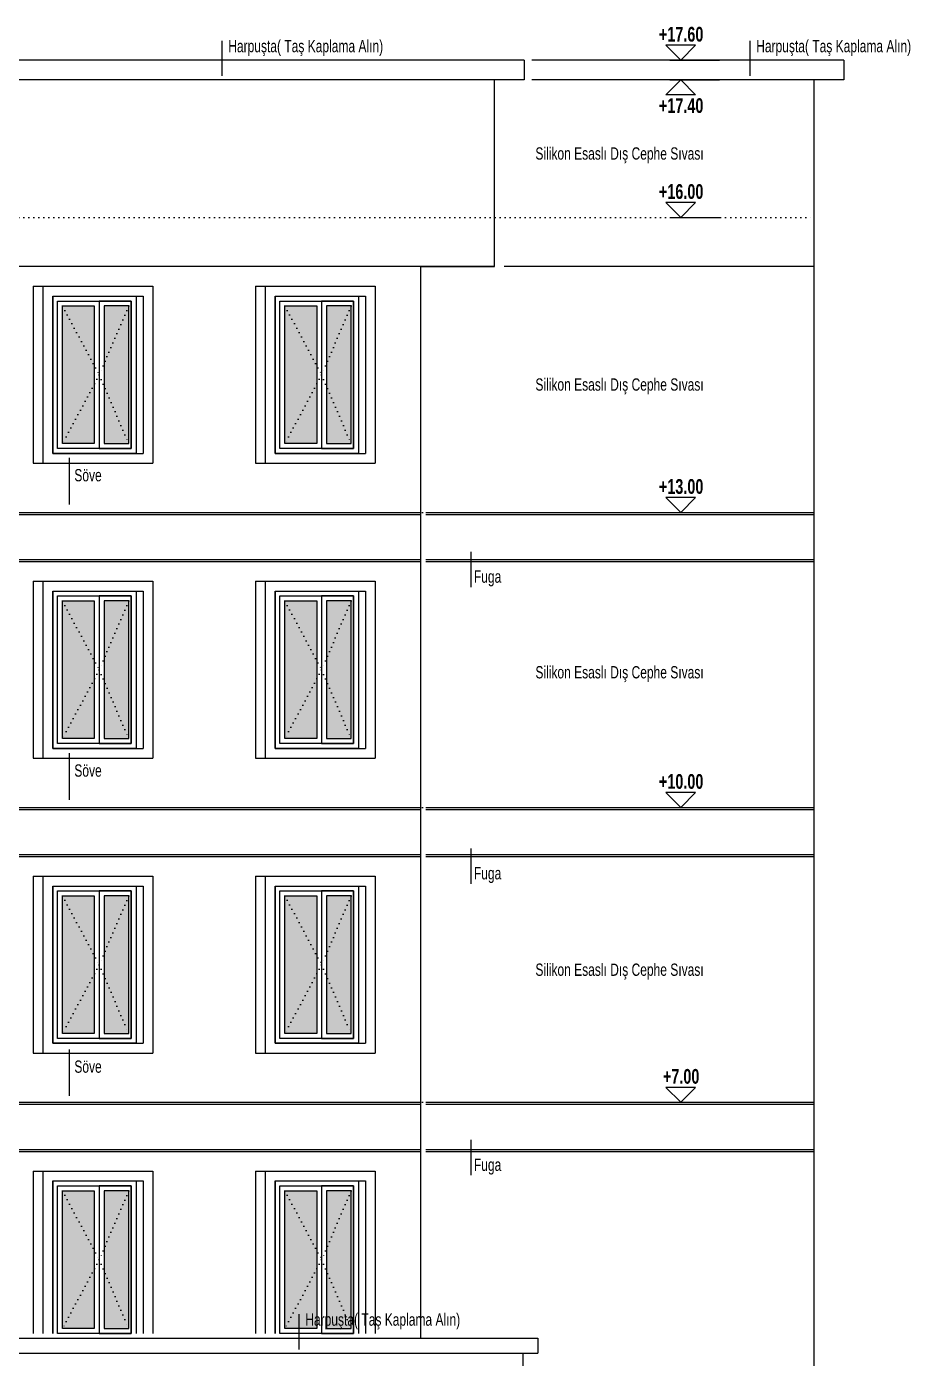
# Model space of a CAD drawing. Extents: x 460786 to 545292, y 30998 to 41694.
# Drawn here: x 527392 to 528291, y 38968 to 40322 of the extents above; entities that cross this region are included whole.
import ezdxf
from ezdxf.enums import TextEntityAlignment as Align

# ---------------------------------------------------------------- set-up
doc = ezdxf.new("R2010")
doc.units = 0
doc.header["$LTSCALE"] = 50
doc.header["$MEASUREMENT"] = 0
doc.linetypes.add('DASHED', pattern=[0.1, 0, -0.1])
doc.layers.get('0').update_dxf_attribs({"linetype": 'CONTINUOUS'})
for name, color, linetype in [('A-Cam', 160, 'CONTINUOUS'), ('A-Dash', 9, 'DASHED'), ('A-Gör 2', 40, 'CONTINUOUS'), ('A-Gör 3', 25, 'CONTINUOUS'), ('A-Kot', 3, 'CONTINUOUS'), ('A-Solid', 254, 'CONTINUOUS'), ('A-Yazı 1', 200, 'CONTINUOUS'), ('A-Yazı 2', 205, 'CONTINUOUS')]:
    doc.layers.add(name, color=color, linetype=linetype)
doc.styles.add('blkan', font='arial.ttf', dxfattribs={"width": 0.9, "height": 12.5})
doc.styles.add('YAZI', font='arialbd.ttf', dxfattribs={"width": 0.9, "height": 150})

# ---------------------------------------------------------------- blocks, each defined once
blk = doc.blocks.new('kot-k')
for p, q in [((-12.6, 12.6), (12.6, 12.6)), ((0, 0), (-12.6, 12.6)), ((0, 0), (12.6, 12.6)), ((9.4, 0), (-32.7, 0))]:
    blk.add_line(p, q)
at = {"style": 'YAZI', "width": 0.7}
blk.add_attdef('KOT', text='', height=12.5, dxfattribs=at).set_placement((0, 22), align=Align.MIDDLE_CENTER)

msp = doc.modelspace()

# ---------------------------------------------------------------- hatches: boundary and pattern name
at = {"layer": 'A-Solid'}
h = msp.add_hatch(color=256, dxfattribs=at)
h.dxf.hatch_style = 1
h.paths.add_polyline_path([(527460.61, 39977.7), (527428.26, 40038.33), (527428.26, 39898.33), (527460.61, 39958.96)])
h.paths.add_polyline_path([(527495.61, 40038.33), (527470.61, 39980), (527470.61, 39956.67), (527495.61, 39898.33)])
h.paths.add_polyline_path([(527495.61, 40038.33), (527470.61, 40038.33), (527470.61, 39980)], flags=17)
h.paths.add_polyline_path([(527460.61, 40038.33), (527428.26, 40038.33), (527460.61, 39977.7)], flags=17)
h.paths.add_polyline_path([(527460.61, 39958.96), (527428.26, 39898.33), (527460.61, 39898.33)], flags=17)
h.paths.add_polyline_path([(527470.61, 39956.67), (527470.61, 39898.33), (527495.61, 39898.33)], flags=17)
h = msp.add_hatch(color=256, dxfattribs=at)
h.dxf.hatch_style = 1
h.paths.add_polyline_path([(527686.88, 39977.7), (527654.53, 40038.33), (527654.53, 39898.33), (527686.88, 39958.96)])
h.paths.add_polyline_path([(527721.88, 40038.33), (527696.88, 39980), (527696.88, 39956.67), (527721.88, 39898.33)])
h.paths.add_polyline_path([(527721.88, 40038.33), (527696.88, 40038.33), (527696.88, 39980)], flags=17)
h.paths.add_polyline_path([(527686.88, 40038.33), (527654.53, 40038.33), (527686.88, 39977.7)], flags=17)
h.paths.add_polyline_path([(527686.88, 39958.96), (527654.53, 39898.33), (527686.88, 39898.33)], flags=17)
h.paths.add_polyline_path([(527696.88, 39956.67), (527696.88, 39898.33), (527721.88, 39898.33)], flags=17)
h = msp.add_hatch(color=256, dxfattribs=at)
h.dxf.hatch_style = 1
h.paths.add_polyline_path([(527460.61, 39677.7), (527428.26, 39738.33), (527428.26, 39598.33), (527460.61, 39658.96)])
h.paths.add_polyline_path([(527495.61, 39738.33), (527470.61, 39680), (527470.61, 39656.67), (527495.61, 39598.33)])
h.paths.add_polyline_path([(527495.61, 39738.33), (527470.61, 39738.33), (527470.61, 39680)], flags=17)
h.paths.add_polyline_path([(527460.61, 39738.33), (527428.26, 39738.33), (527460.61, 39677.7)], flags=17)
h.paths.add_polyline_path([(527460.61, 39658.96), (527428.26, 39598.33), (527460.61, 39598.33)], flags=17)
h.paths.add_polyline_path([(527470.61, 39656.67), (527470.61, 39598.33), (527495.61, 39598.33)], flags=17)
h = msp.add_hatch(color=256, dxfattribs=at)
h.dxf.hatch_style = 1
h.paths.add_polyline_path([(527686.88, 39677.7), (527654.53, 39738.33), (527654.53, 39598.33), (527686.88, 39658.96)])
h.paths.add_polyline_path([(527721.88, 39738.33), (527696.88, 39680), (527696.88, 39656.67), (527721.88, 39598.33)])
h.paths.add_polyline_path([(527721.88, 39738.33), (527696.88, 39738.33), (527696.88, 39680)], flags=17)
h.paths.add_polyline_path([(527686.88, 39738.33), (527654.53, 39738.33), (527686.88, 39677.7)], flags=17)
h.paths.add_polyline_path([(527686.88, 39658.96), (527654.53, 39598.33), (527686.88, 39598.33)], flags=17)
h.paths.add_polyline_path([(527696.88, 39656.67), (527696.88, 39598.33), (527721.88, 39598.33)], flags=17)
h = msp.add_hatch(color=256, dxfattribs=at)
h.dxf.hatch_style = 1
h.paths.add_polyline_path([(527460.61, 39377.7), (527428.26, 39438.33), (527428.26, 39298.33), (527460.61, 39358.96)])
h.paths.add_polyline_path([(527495.61, 39438.33), (527470.61, 39380), (527470.61, 39356.67), (527495.61, 39298.33)])
h.paths.add_polyline_path([(527495.61, 39438.33), (527470.61, 39438.33), (527470.61, 39380)], flags=17)
h.paths.add_polyline_path([(527460.61, 39438.33), (527428.26, 39438.33), (527460.61, 39377.7)], flags=17)
h.paths.add_polyline_path([(527460.61, 39358.96), (527428.26, 39298.33), (527460.61, 39298.33)], flags=17)
h.paths.add_polyline_path([(527470.61, 39356.67), (527470.61, 39298.33), (527495.61, 39298.33)], flags=17)
h = msp.add_hatch(color=256, dxfattribs=at)
h.dxf.hatch_style = 1
h.paths.add_polyline_path([(527686.88, 39377.7), (527654.53, 39438.33), (527654.53, 39298.33), (527686.88, 39358.96)])
h.paths.add_polyline_path([(527721.88, 39438.33), (527696.88, 39380), (527696.88, 39356.67), (527721.88, 39298.33)])
h.paths.add_polyline_path([(527721.88, 39438.33), (527696.88, 39438.33), (527696.88, 39380)], flags=17)
h.paths.add_polyline_path([(527686.88, 39438.33), (527654.53, 39438.33), (527686.88, 39377.7)], flags=17)
h.paths.add_polyline_path([(527686.88, 39358.96), (527654.53, 39298.33), (527686.88, 39298.33)], flags=17)
h.paths.add_polyline_path([(527696.88, 39356.67), (527696.88, 39298.33), (527721.88, 39298.33)], flags=17)
h = msp.add_hatch(color=256, dxfattribs=at)
h.dxf.hatch_style = 1
h.paths.add_polyline_path([(527460.61, 39077.7), (527428.26, 39138.33), (527428.26, 38998.33), (527460.61, 39058.96)])
h.paths.add_polyline_path([(527495.61, 39138.33), (527470.61, 39080), (527470.61, 39056.67), (527495.61, 38998.33)])
h.paths.add_polyline_path([(527495.61, 39138.33), (527470.61, 39138.33), (527470.61, 39080)], flags=17)
h.paths.add_polyline_path([(527460.61, 39138.33), (527428.26, 39138.33), (527460.61, 39077.7)], flags=17)
h.paths.add_polyline_path([(527460.61, 39058.96), (527428.26, 38998.33), (527460.61, 38998.33)], flags=17)
h.paths.add_polyline_path([(527470.61, 39056.67), (527470.61, 38998.33), (527495.61, 38998.33)], flags=17)
h = msp.add_hatch(color=256, dxfattribs=at)
h.dxf.hatch_style = 1
h.paths.add_polyline_path([(527686.88, 39077.7), (527654.53, 39138.33), (527654.53, 38998.33), (527686.88, 39058.96)])
h.paths.add_polyline_path([(527721.88, 39138.33), (527696.88, 39080), (527696.88, 39056.67), (527721.88, 38998.33)])
h.paths.add_polyline_path([(527721.88, 39138.33), (527696.88, 39138.33), (527696.88, 39080)], flags=17)
h.paths.add_polyline_path([(527686.88, 39138.33), (527654.53, 39138.33), (527686.88, 39077.7)], flags=17)
h.paths.add_polyline_path([(527686.88, 39058.96), (527654.53, 38998.33), (527686.88, 38998.33)], flags=17)
h.paths.add_polyline_path([(527696.88, 39056.67), (527696.88, 38998.33), (527721.88, 38998.33)], flags=17)

# ---------------------------------------------------------------- linework, layer by layer
at = {"layer": 'A-Cam', "linetype": 'DASHED'}
for p, q in [((527428.26, 40038.33), (527465.61, 39968.33)), ((527495.61, 40038.33), (527465.61, 39968.33)), ((527654.53, 40038.33), (527691.88, 39968.33)), ((527721.88, 40038.33), (527691.88, 39968.33)), ((527465.61, 39968.33), (527428.26, 39898.33)), ((527465.61, 39968.33), (527495.61, 39898.33)), ((527691.88, 39968.33), (527654.53, 39898.33)), ((527691.88, 39968.33), (527721.88, 39898.33)), ((527428.26, 39738.33), (527465.61, 39668.33)), ((527495.61, 39738.33), (527465.61, 39668.33)), ((527654.53, 39738.33), (527691.88, 39668.33)), ((527721.88, 39738.33), (527691.88, 39668.33)), ((527465.61, 39668.33), (527428.26, 39598.33)), ((527465.61, 39668.33), (527495.61, 39598.33)), ((527691.88, 39668.33), (527654.53, 39598.33)), ((527691.88, 39668.33), (527721.88, 39598.33)), ((527428.26, 39438.33), (527465.61, 39368.33)), ((527495.61, 39438.33), (527465.61, 39368.33)), ((527654.53, 39438.33), (527691.88, 39368.33)), ((527721.88, 39438.33), (527691.88, 39368.33)), ((527465.61, 39368.33), (527428.26, 39298.33)), ((527465.61, 39368.33), (527495.61, 39298.33)), ((527691.88, 39368.33), (527654.53, 39298.33)), ((527691.88, 39368.33), (527721.88, 39298.33)), ((527428.26, 39138.33), (527465.61, 39068.33)), ((527495.61, 39138.33), (527465.61, 39068.33)), ((527654.53, 39138.33), (527691.88, 39068.33)), ((527721.88, 39138.33), (527691.88, 39068.33)), ((527465.61, 39068.33), (527428.26, 38998.33)), ((527465.61, 39068.33), (527495.61, 38998.33)), ((527691.88, 39068.33), (527654.53, 38998.33)), ((527691.88, 39068.33), (527721.88, 38998.33))]:
    msp.add_line(p, q, dxfattribs=at)
at = {"layer": 'A-Cam'}
for points in [[(527428.26, 40038.33), (527460.61, 40038.33), (527460.61, 39898.33), (527428.26, 39898.33)], [(527470.61, 39898.33), (527495.61, 39898.33), (527495.61, 40038.33), (527470.61, 40038.33)], [(527654.53, 40038.33), (527686.88, 40038.33), (527686.88, 39898.33), (527654.53, 39898.33)], [(527696.88, 39898.33), (527721.88, 39898.33), (527721.88, 40038.33), (527696.88, 40038.33)], [(527428.26, 39738.33), (527460.61, 39738.33), (527460.61, 39598.33), (527428.26, 39598.33)], [(527470.61, 39598.33), (527495.61, 39598.33), (527495.61, 39738.33), (527470.61, 39738.33)], [(527654.53, 39738.33), (527686.88, 39738.33), (527686.88, 39598.33), (527654.53, 39598.33)], [(527696.88, 39598.33), (527721.88, 39598.33), (527721.88, 39738.33), (527696.88, 39738.33)], [(527428.26, 39438.33), (527460.61, 39438.33), (527460.61, 39298.33), (527428.26, 39298.33)], [(527470.61, 39298.33), (527495.61, 39298.33), (527495.61, 39438.33), (527470.61, 39438.33)], [(527654.53, 39438.33), (527686.88, 39438.33), (527686.88, 39298.33), (527654.53, 39298.33)], [(527696.88, 39298.33), (527721.88, 39298.33), (527721.88, 39438.33), (527696.88, 39438.33)], [(527428.26, 39138.33), (527460.61, 39138.33), (527460.61, 38998.33), (527428.26, 38998.33)], [(527470.61, 38998.33), (527495.61, 38998.33), (527495.61, 39138.33), (527470.61, 39138.33)], [(527654.53, 39138.33), (527686.88, 39138.33), (527686.88, 38998.33), (527654.53, 38998.33)], [(527696.88, 38998.33), (527721.88, 38998.33), (527721.88, 39138.33), (527696.88, 39138.33)]]:
    msp.add_lwpolyline(points, close=True, dxfattribs=at)
at = {"layer": 'A-Dash'}
for p, q in [((524920.55, 40128.33), (528193.04, 40128.33)), ((525025.21, 39828.33), (528193.04, 39828.33)), ((525025.21, 39528.33), (528193.04, 39528.33)), ((525025.21, 39228.33), (528193.04, 39228.33))]:
    msp.add_line(p, q, dxfattribs=at)
at = {"layer": 'A-Gör 2'}
for p, q in [((527897.82, 40288.33), (526987.38, 40288.33)), ((527897.82, 40288.33), (527897.82, 40268.33)), ((528223.04, 40288.33), (527905.77, 40288.33)), ((528223.04, 40288.33), (528223.04, 40268.33)), ((527897.82, 40268.33), (526987.38, 40268.33)), ((527867.82, 40078.33), (527867.82, 40268.33)), ((528223.04, 40268.33), (527905.77, 40268.33)), ((528193.04, 38428.33), (528193.04, 40268.33)), ((527867.82, 40078.33), (526272.54, 40078.33)), ((527792.82, 38988.33), (527792.82, 40078.33)), ((527792.82, 40078.33), (527867.82, 40078.33)), ((528193.04, 40078.33), (527877.5, 40078.33)), ((528193.04, 38428.33), (528193.04, 40078.33)), ((527418.26, 40048.33), (527418.26, 39888.33)), ((527418.26, 40048.33), (527510.18, 40048.33)), ((527418.26, 40048.33), (527503.11, 40048.33)), ((527418.26, 39888.33), (527418.26, 40048.33)), ((527465.61, 40043.33), (527465.61, 39893.33)), ((527465.61, 40043.33), (527465.61, 39893.33)), ((527503.11, 40048.33), (527503.11, 39888.33)), ((527510.18, 40048.33), (527510.18, 39888.33)), ((527644.53, 40048.33), (527644.53, 39888.33)), ((527644.53, 40048.33), (527736.45, 40048.33)), ((527644.53, 40048.33), (527729.38, 40048.33)), ((527644.53, 39888.33), (527644.53, 40048.33)), ((527691.88, 40043.33), (527691.88, 39893.33)), ((527691.88, 40043.33), (527691.88, 39893.33)), ((527729.38, 40048.33), (527729.38, 39888.33)), ((527736.45, 40048.33), (527736.45, 39888.33)), ((527418.26, 39888.33), (527510.18, 39888.33)), ((527503.11, 39888.33), (527418.26, 39888.33)), ((527644.53, 39888.33), (527736.45, 39888.33)), ((527729.38, 39888.33), (527644.53, 39888.33)), ((527418.26, 39748.33), (527418.26, 39588.33)), ((527418.26, 39748.33), (527510.18, 39748.33)), ((527418.26, 39748.33), (527503.11, 39748.33)), ((527418.26, 39588.33), (527418.26, 39748.33)), ((527465.61, 39743.33), (527465.61, 39593.33)), ((527465.61, 39743.33), (527465.61, 39593.33)), ((527503.11, 39748.33), (527503.11, 39588.33)), ((527510.18, 39748.33), (527510.18, 39588.33)), ((527644.53, 39748.33), (527644.53, 39588.33)), ((527644.53, 39748.33), (527736.45, 39748.33)), ((527644.53, 39748.33), (527729.38, 39748.33)), ((527644.53, 39588.33), (527644.53, 39748.33)), ((527691.88, 39743.33), (527691.88, 39593.33)), ((527691.88, 39743.33), (527691.88, 39593.33)), ((527729.38, 39748.33), (527729.38, 39588.33)), ((527736.45, 39748.33), (527736.45, 39588.33)), ((527418.26, 39588.33), (527510.18, 39588.33)), ((527503.11, 39588.33), (527418.26, 39588.33)), ((527644.53, 39588.33), (527736.45, 39588.33)), ((527729.38, 39588.33), (527644.53, 39588.33)), ((527418.26, 39448.33), (527418.26, 39288.33)), ((527418.26, 39448.33), (527510.18, 39448.33)), ((527418.26, 39448.33), (527503.11, 39448.33)), ((527418.26, 39288.33), (527418.26, 39448.33)), ((527503.11, 39448.33), (527503.11, 39288.33)), ((527510.18, 39448.33), (527510.18, 39288.33)), ((527644.53, 39448.33), (527644.53, 39288.33)), ((527644.53, 39448.33), (527736.45, 39448.33)), ((527644.53, 39448.33), (527729.38, 39448.33)), ((527644.53, 39288.33), (527644.53, 39448.33)), ((527729.38, 39448.33), (527729.38, 39288.33)), ((527736.45, 39448.33), (527736.45, 39288.33)), ((527465.61, 39443.33), (527465.61, 39293.33)), ((527465.61, 39443.33), (527465.61, 39293.33)), ((527691.88, 39443.33), (527691.88, 39293.33)), ((527691.88, 39443.33), (527691.88, 39293.33)), ((527418.26, 39288.33), (527510.18, 39288.33)), ((527503.11, 39288.33), (527418.26, 39288.33)), ((527644.53, 39288.33), (527736.45, 39288.33)), ((527729.38, 39288.33), (527644.53, 39288.33)), ((527418.26, 39148.33), (527418.26, 38993.33)), ((527418.26, 39148.33), (527510.18, 39148.33)), ((527418.26, 39148.33), (527503.11, 39148.33)), ((527418.26, 38993.33), (527418.26, 39148.33)), ((527503.11, 39148.33), (527503.11, 38993.33)), ((527510.18, 39148.33), (527510.18, 38993.33)), ((527644.53, 39148.33), (527644.53, 38993.33)), ((527644.53, 39148.33), (527736.45, 39148.33)), ((527644.53, 39148.33), (527729.38, 39148.33)), ((527644.53, 38993.33), (527644.53, 39148.33)), ((527729.38, 39148.33), (527729.38, 38993.33)), ((527736.45, 39148.33), (527736.45, 38993.33)), ((527465.61, 39143.33), (527465.61, 38993.33)), ((527465.61, 39143.33), (527465.61, 38993.33)), ((527691.88, 39143.33), (527691.88, 38993.33)), ((527691.88, 39143.33), (527691.88, 38993.33)), ((527896.77, 38428.33), (527896.77, 38973.33))]:
    msp.add_line(p, q, dxfattribs=at)
for points in [[(527465.61, 39893.33), (527423.26, 39893.33), (527423.26, 40043.33), (527465.61, 40043.33)], [(527465.61, 40043.33), (527498.11, 40043.33), (527498.11, 39893.33), (527465.61, 39893.33)], [(527691.88, 39893.33), (527649.53, 39893.33), (527649.53, 40043.33), (527691.88, 40043.33)], [(527691.88, 40043.33), (527724.38, 40043.33), (527724.38, 39893.33), (527691.88, 39893.33)], [(527465.61, 39593.33), (527423.26, 39593.33), (527423.26, 39743.33), (527465.61, 39743.33)], [(527465.61, 39743.33), (527498.11, 39743.33), (527498.11, 39593.33), (527465.61, 39593.33)], [(527691.88, 39593.33), (527649.53, 39593.33), (527649.53, 39743.33), (527691.88, 39743.33)], [(527691.88, 39743.33), (527724.38, 39743.33), (527724.38, 39593.33), (527691.88, 39593.33)], [(527465.61, 39293.33), (527423.26, 39293.33), (527423.26, 39443.33), (527465.61, 39443.33)], [(527465.61, 39443.33), (527498.11, 39443.33), (527498.11, 39293.33), (527465.61, 39293.33)], [(527691.88, 39293.33), (527649.53, 39293.33), (527649.53, 39443.33), (527691.88, 39443.33)], [(527691.88, 39443.33), (527724.38, 39443.33), (527724.38, 39293.33), (527691.88, 39293.33)], [(527465.61, 38993.33), (527423.26, 38993.33), (527423.26, 39143.33), (527465.61, 39143.33)], [(527465.61, 39143.33), (527498.11, 39143.33), (527498.11, 38993.33), (527465.61, 38993.33)], [(527691.88, 38993.33), (527649.53, 38993.33), (527649.53, 39143.33), (527691.88, 39143.33)], [(527691.88, 39143.33), (527724.38, 39143.33), (527724.38, 38993.33), (527691.88, 38993.33)]]:
    msp.add_lwpolyline(points, dxfattribs=at)
for points in [[(527423.26, 40043.33), (527465.61, 40043.33), (527465.61, 39893.33), (527423.26, 39893.33)], [(527465.61, 39893.33), (527498.11, 39893.33), (527498.11, 40043.33), (527465.61, 40043.33)], [(527649.53, 40043.33), (527691.88, 40043.33), (527691.88, 39893.33), (527649.53, 39893.33)], [(527691.88, 39893.33), (527724.38, 39893.33), (527724.38, 40043.33), (527691.88, 40043.33)], [(527423.26, 39743.33), (527465.61, 39743.33), (527465.61, 39593.33), (527423.26, 39593.33)], [(527465.61, 39593.33), (527498.11, 39593.33), (527498.11, 39743.33), (527465.61, 39743.33)], [(527649.53, 39743.33), (527691.88, 39743.33), (527691.88, 39593.33), (527649.53, 39593.33)], [(527691.88, 39593.33), (527724.38, 39593.33), (527724.38, 39743.33), (527691.88, 39743.33)], [(527423.26, 39443.33), (527465.61, 39443.33), (527465.61, 39293.33), (527423.26, 39293.33)], [(527465.61, 39293.33), (527498.11, 39293.33), (527498.11, 39443.33), (527465.61, 39443.33)], [(527649.53, 39443.33), (527691.88, 39443.33), (527691.88, 39293.33), (527649.53, 39293.33)], [(527691.88, 39293.33), (527724.38, 39293.33), (527724.38, 39443.33), (527691.88, 39443.33)], [(527423.26, 39143.33), (527465.61, 39143.33), (527465.61, 38993.33), (527423.26, 38993.33)], [(527465.61, 38993.33), (527498.11, 38993.33), (527498.11, 39143.33), (527465.61, 39143.33)], [(527649.53, 39143.33), (527691.88, 39143.33), (527691.88, 38993.33), (527649.53, 38993.33)], [(527691.88, 38993.33), (527724.38, 38993.33), (527724.38, 39143.33), (527691.88, 39143.33)]]:
    msp.add_lwpolyline(points, close=True, dxfattribs=at)
at = {"layer": 'A-Gör 3'}
for p, q in [((527398.26, 40058.33), (527398.26, 39878.33)), ((527398.26, 40058.33), (527520.18, 40058.33)), ((527408.26, 40058.33), (527408.26, 39878.33)), ((527520.18, 40058.33), (527520.18, 39878.33)), ((527624.53, 40058.33), (527624.53, 39878.33)), ((527624.53, 40058.33), (527746.45, 40058.33)), ((527634.53, 40058.33), (527634.53, 39878.33)), ((527746.45, 40058.33), (527746.45, 39878.33)), ((527503.11, 40048.33), (527503.11, 39888.33)), ((527729.38, 40048.33), (527729.38, 39888.33)), ((527398.26, 39878.33), (527520.18, 39878.33)), ((527624.53, 39878.33), (527746.45, 39878.33)), ((526870.05, 39828.33), (527792.82, 39828.33)), ((526870.05, 39826.33), (527792.82, 39826.33)), ((527797.82, 39828.33), (528193.04, 39828.33)), ((527797.82, 39826.33), (528193.04, 39826.33)), ((526870.05, 39780.33), (527792.82, 39780.33)), ((526870.05, 39778.33), (527792.82, 39778.33)), ((527797.82, 39780.33), (528193.04, 39780.33)), ((527797.82, 39778.33), (528193.04, 39778.33)), ((527398.26, 39758.33), (527398.26, 39578.33)), ((527398.26, 39758.33), (527520.18, 39758.33)), ((527408.26, 39758.33), (527408.26, 39578.33)), ((527520.18, 39758.33), (527520.18, 39578.33)), ((527624.53, 39758.33), (527624.53, 39578.33)), ((527624.53, 39758.33), (527746.45, 39758.33)), ((527634.53, 39758.33), (527634.53, 39578.33)), ((527746.45, 39758.33), (527746.45, 39578.33)), ((527503.11, 39748.33), (527503.11, 39588.33)), ((527729.38, 39748.33), (527729.38, 39588.33)), ((527398.26, 39578.33), (527520.18, 39578.33)), ((527624.53, 39578.33), (527746.45, 39578.33)), ((526870.05, 39528.33), (527792.82, 39528.33)), ((526870.05, 39526.33), (527792.82, 39526.33)), ((527797.82, 39528.33), (528193.04, 39528.33)), ((527797.82, 39526.33), (528193.04, 39526.33)), ((526870.05, 39480.33), (527792.82, 39480.33)), ((526870.05, 39478.33), (527792.82, 39478.33)), ((527797.82, 39480.33), (528193.04, 39480.33)), ((527797.82, 39478.33), (528193.04, 39478.33)), ((527398.26, 39458.33), (527398.26, 39278.33)), ((527398.26, 39458.33), (527520.18, 39458.33)), ((527408.26, 39458.33), (527408.26, 39278.33)), ((527503.11, 39448.33), (527503.11, 39288.33)), ((527520.18, 39458.33), (527520.18, 39278.33)), ((527624.53, 39458.33), (527624.53, 39278.33)), ((527624.53, 39458.33), (527746.45, 39458.33)), ((527634.53, 39458.33), (527634.53, 39278.33)), ((527729.38, 39448.33), (527729.38, 39288.33)), ((527746.45, 39458.33), (527746.45, 39278.33)), ((527398.26, 39278.33), (527520.18, 39278.33)), ((527624.53, 39278.33), (527746.45, 39278.33)), ((526870.05, 39228.33), (527792.82, 39228.33)), ((527797.82, 39228.33), (528193.04, 39228.33)), ((526870.05, 39226.33), (527792.82, 39226.33)), ((527797.82, 39226.33), (528193.04, 39226.33)), ((526870.05, 39180.33), (527792.82, 39180.33)), ((526870.05, 39178.33), (527792.82, 39178.33)), ((527797.82, 39180.33), (528193.04, 39180.33)), ((527797.82, 39178.33), (528193.04, 39178.33)), ((527398.26, 39158.33), (527398.26, 38993.33)), ((527398.26, 39158.33), (527520.18, 39158.33)), ((527408.26, 39158.33), (527408.26, 38993.33)), ((527503.11, 39148.33), (527503.11, 38993.33)), ((527520.18, 39158.33), (527520.18, 38993.33)), ((527624.53, 39158.33), (527624.53, 38993.33)), ((527624.53, 39158.33), (527746.45, 39158.33)), ((527634.53, 39158.33), (527634.53, 38993.33)), ((527729.38, 39148.33), (527729.38, 38993.33)), ((527746.45, 39158.33), (527746.45, 38993.33)), ((523583.25, 38988.33), (527911.77, 38988.33)), ((527911.77, 38988.33), (527911.77, 38973.33)), ((523583.25, 38973.33), (527911.77, 38973.33))]:
    msp.add_line(p, q, dxfattribs=at)
at = {"layer": 'A-Solid'}
for p, q in [((527498.11, 40043.33), (527465.61, 40043.33)), ((527465.61, 40043.33), (527465.61, 40043.33)), ((527724.38, 40043.33), (527691.88, 40043.33)), ((527691.88, 40043.33), (527691.88, 40043.33)), ((527498.11, 39743.33), (527465.61, 39743.33)), ((527465.61, 39743.33), (527465.61, 39743.33)), ((527724.38, 39743.33), (527691.88, 39743.33)), ((527691.88, 39743.33), (527691.88, 39743.33)), ((527498.11, 39443.33), (527465.61, 39443.33)), ((527465.61, 39443.33), (527465.61, 39443.33)), ((527724.38, 39443.33), (527691.88, 39443.33)), ((527691.88, 39443.33), (527691.88, 39443.33)), ((527498.11, 39143.33), (527465.61, 39143.33)), ((527465.61, 39143.33), (527465.61, 39143.33)), ((527724.38, 39143.33), (527691.88, 39143.33)), ((527691.88, 39143.33), (527691.88, 39143.33))]:
    msp.add_line(p, q, dxfattribs=at)
at = {"layer": 'A-Yazı 2'}
for p, q in [((527590.41, 40308.14), (527590.41, 40272.26)), ((528127.55, 40308.14), (528127.55, 40272.26)), ((527434.99, 39883.75), (527434.99, 39836.46)), ((527843.72, 39788.27), (527843.72, 39752.39)), ((527434.99, 39583.35), (527434.99, 39536.05)), ((527843.72, 39486.54), (527843.72, 39450.66)), ((527434.99, 39282.19), (527434.99, 39234.9)), ((527843.72, 39190.03), (527843.72, 39154.15)), ((527668.77, 39012.84), (527668.77, 38976.97))]:
    msp.add_line(p, q, dxfattribs=at)

# ---------------------------------------------------------------- block references
at = {"layer": 'A-Kot'}
ref = msp.add_blockref('kot-k', (528057.27, 40288.33), dxfattribs=dict(at, xscale=-1.200000000186265, yscale=1.200000000186265, zscale=1.200000000186265))
ref.add_attrib('KOT', '+17.60', dxfattribs={"layer": '0', "height": 15, "style": 'YAZI', "width": 0.7}).set_placement((528057.65, 40314.73), align=Align.MIDDLE_CENTER)
ref = msp.add_blockref('kot-k', (528057.27, 40268.33), dxfattribs=dict(at, xscale=1.200000000186265, yscale=1.200000000186265, zscale=1.200000000186265, rotation=180))
ref.add_attrib('KOT', '+17.40', dxfattribs={"layer": '0', "height": 15, "style": 'YAZI', "width": 0.7}).set_placement((528057.65, 40242.13), align=Align.MIDDLE_CENTER)
ref = msp.add_blockref('kot-k', (528057.27, 40128.33), dxfattribs=dict(at, xscale=-1.200000000186265, yscale=1.200000000186265, zscale=1.200000000186265))
ref.add_attrib('KOT', '+16.00', dxfattribs={"layer": '0', "height": 15, "style": 'YAZI', "width": 0.7}).set_placement((528057.65, 40154.73), align=Align.MIDDLE_CENTER)
ref = msp.add_blockref('kot-k', (528057.27, 39828.33), dxfattribs=dict(at, xscale=-1.200000000186265, yscale=1.200000000186265, zscale=1.200000000186265))
ref.add_attrib('KOT', '+13.00', dxfattribs={"layer": '0', "height": 15, "style": 'YAZI', "width": 0.7}).set_placement((528057.65, 39854.73), align=Align.MIDDLE_CENTER)
ref = msp.add_blockref('kot-k', (528057.27, 39528.33), dxfattribs=dict(at, xscale=-1.200000000186265, yscale=1.200000000186265, zscale=1.200000000186265))
ref.add_attrib('KOT', '+10.00', dxfattribs={"layer": '0', "height": 15, "style": 'YAZI', "width": 0.7}).set_placement((528057.65, 39554.73), align=Align.MIDDLE_CENTER)
ref = msp.add_blockref('kot-k', (528057.27, 39228.33), dxfattribs=dict(at, xscale=-1.200000000186265, yscale=1.200000000186265, zscale=1.200000000186265))
ref.add_attrib('KOT', '+7.00', dxfattribs={"layer": '0', "height": 15, "style": 'YAZI', "width": 0.7}).set_placement((528057.65, 39254.73), align=Align.MIDDLE_CENTER)

# ---------------------------------------------------------------- texts
at = {"layer": 'A-Yazı 1', "style": 'blkan', "width": 0.7}
for p in [(527909.4, 40187.18), (527909.4, 39952.18), (527909.4, 39659.52), (527909.4, 39356.98)]:
    msp.add_text('Silikon Esaslı Dış Cephe Sıvası', height=12.5, dxfattribs=at).set_placement(p)
at = {"layer": 'A-Yazı 2', "style": 'blkan', "width": 0.7}
for s, p in [(' Harpuşta( Taş Kaplama Alın)', (527593.5, 40296.4)), (' Harpuşta( Taş Kaplama Alın)', (528130.64, 40296.4)), ('Söve', (527440.3, 39859.96)), ('Fuga', (527846.81, 39756.82)), ('Söve', (527440.3, 39559.55)), ('Fuga', (527846.81, 39455.09)), ('Söve', (527440.3, 39258.4)), ('Fuga', (527846.81, 39158.58)), (' Harpuşta( Taş Kaplama Alın)', (527671.86, 39001.1))]:
    msp.add_text(s, height=12.5, dxfattribs=at).set_placement(p)

doc.saveas('drawing.dxf')
